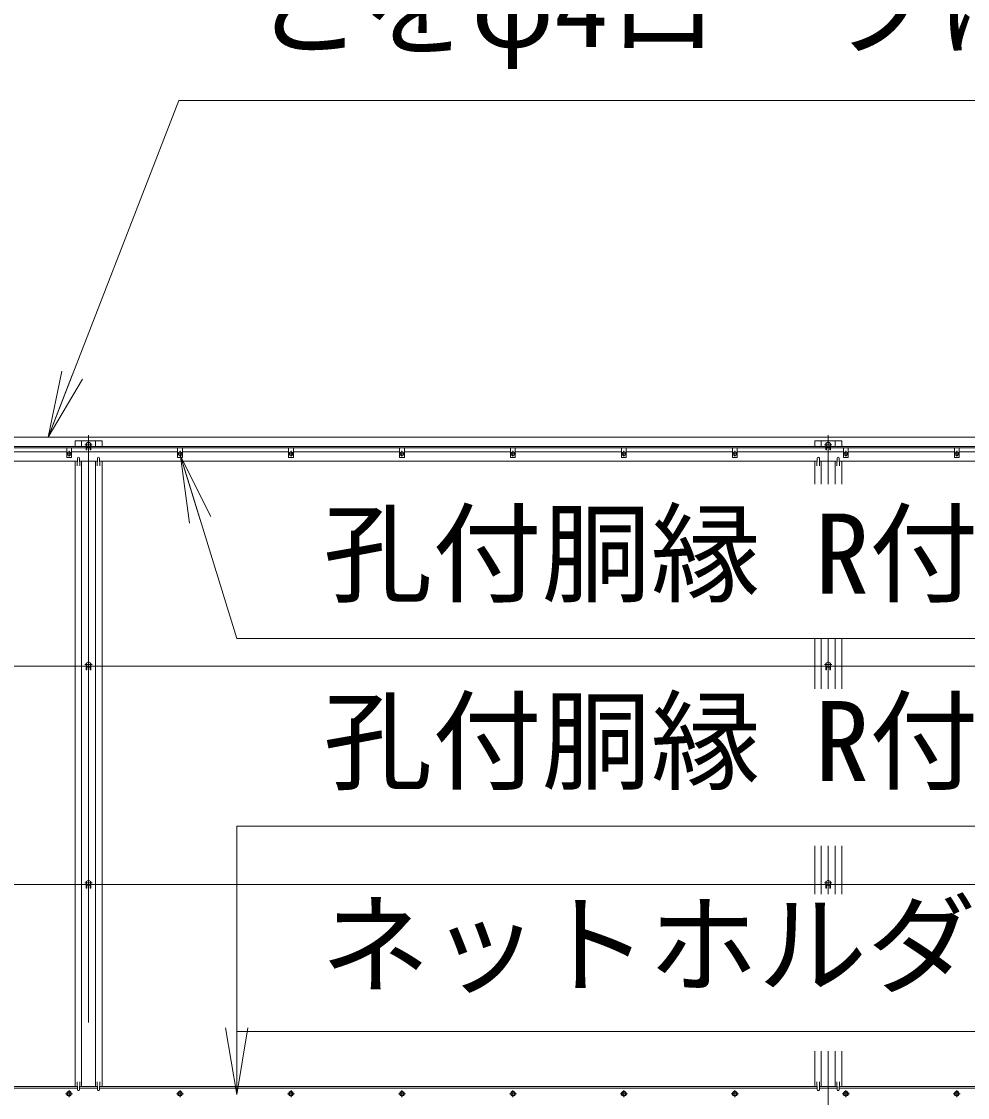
# Model space of a CAD drawing. Units: millimetres at full size; details may follow other scales. Extents: x -18900 to 18900, y -13365 to 13365.
# Drawn here: x -12157 to -9599, y -2584 to 325 of the extents above; entities that cross this region are included whole.
import ezdxf
from ezdxf.enums import TextEntityAlignment as Align

# ---------------------------------------------------------------- set-up
doc = ezdxf.new("R2010")
doc.units = ezdxf.units.MM
doc.header["$LTSCALE"] = 50
doc.linetypes.add('USER1', pattern=[50.8, 31.75, -6.35, 6.35, -6.35])
for name, color, linetype, lineweight in [('0-0_D-STR-TXT', 7, 'Continuous', 13), ('0-1_D-STR1', 1, 'Continuous', 18), ('0-2_D-BMK', 2, 'USER1', 13), ('0-3_D-STR3', 3, 'Continuous', 13), ('0-8_0', 7, 'Continuous', 18)]:
    doc.layers.add(name, color=color, linetype=linetype, lineweight=lineweight)
doc.styles.add('ＭＳ ゴシック', font='')
doc.styles.get('ＭＳ ゴシック').set_extended_font_data('MS Gothic')

# ---------------------------------------------------------------- blocks, each defined once
blk = doc.blocks.new('_Open')
at = {"layer": '0-8_0'}
blk.add_line((-50, 8.33), (0, 0), dxfattribs=at)
blk.add_lwpolyline([(-50, -8.33), (0, 0), (-50, 0)], dxfattribs=at)

msp = doc.modelspace()

# ---------------------------------------------------------------- linework, layer by layer
at = {"layer": '0-0_D-STR-TXT'}
for points in [[(-8300.76, 111.31), (-11731.32, 111.31), (-12083.8, -796.95)], [(-8434.5, -1343.6), (-11574.96, -1343.6), (-11726.3, -852.17)], [(-8434.5, -1850.45), (-11574.96, -1850.45), (-11574.96, -2573.46)], [(-8441.36, -2405.24), (-11574.96, -2405.24), (-11574.96, -2575.46)]]:
    msp.add_lwpolyline(points, dxfattribs=at)
at = {"layer": '0-1_D-STR1'}
for p, q in [((-11994.58, -823.82), (-11994.58, -808.82)), ((-11956.58, -823.82), (-11956.58, -808.82)), ((-11939.08, -823.82), (-11939.08, -808.82)), ((-9994.58, -823.82), (-9994.58, -808.82)), ((-9956.58, -823.82), (-9956.58, -808.82)), ((-9939.08, -823.82), (-9939.08, -808.82)), ((-14075.58, -823.82), (-1175.58, -823.82)), ((-14075.58, -827.82), (-1175.58, -827.82)), ((-14075.58, -863.82), (-12005.88, -863.82)), ((-12012.08, -2553.82), (-12012.08, -863.82)), ((-12005.58, -855.44), (-12006.33, -876.94)), ((-11999.58, -855.44), (-11998.83, -876.94)), ((-11999.29, -863.82), (-11951.88, -863.82)), ((-11994.58, -2553.82), (-11994.58, -863.82)), ((-11956.58, -2553.82), (-11956.58, -863.82)), ((-11951.58, -855.44), (-11952.33, -876.94)), ((-11945.58, -855.44), (-11944.83, -876.94)), ((-11945.29, -863.82), (-10005.88, -863.82)), ((-11939.08, -2553.82), (-11939.08, -863.82)), ((-10012.08, -926.16), (-10012.08, -863.82)), ((-10005.58, -855.44), (-10006.33, -876.94)), ((-9999.58, -855.44), (-9998.83, -876.94)), ((-9999.29, -863.82), (-9951.88, -863.82)), ((-9994.58, -926.16), (-9994.58, -863.82)), ((-9956.58, -926.16), (-9956.58, -863.82)), ((-9951.58, -855.44), (-9952.33, -876.94)), ((-9945.58, -855.44), (-9944.83, -876.94)), ((-9945.29, -863.82), (-6005.88, -863.82)), ((-9939.08, -926.16), (-9939.08, -863.82)), ((-10012.08, -1479.39), (-10012.08, -1343.58)), ((-9994.58, -1479.39), (-9994.58, -1343.58)), ((-9956.58, -1479.39), (-9956.58, -1343.58)), ((-9939.08, -1479.39), (-9939.08, -1343.58)), ((-10012.08, -2034.19), (-10012.08, -1903.73)), ((-9994.58, -2034.19), (-9994.58, -1903.73)), ((-9956.58, -2034.19), (-9956.58, -1903.73)), ((-9939.08, -2034.19), (-9939.08, -1903.73)), ((-10012.08, -2553.82), (-10012.08, -2458.53)), ((-9994.58, -2553.82), (-9994.58, -2458.53)), ((-9956.58, -2553.82), (-9956.58, -2458.53)), ((-9939.08, -2553.82), (-9939.08, -2458.53)), ((-14075.58, -2553.82), (-12005.92, -2553.82)), ((-12005.58, -2563.48), (-12006.33, -2541.98)), ((-11999.58, -2563.48), (-11998.83, -2541.98)), ((-11999.25, -2553.82), (-11951.92, -2553.82)), ((-11951.58, -2563.48), (-11952.33, -2541.98)), ((-11945.58, -2563.48), (-11944.83, -2541.98)), ((-11945.25, -2553.82), (-10005.92, -2553.82)), ((-10005.58, -2563.48), (-10006.33, -2541.98)), ((-9999.58, -2563.48), (-9998.83, -2541.98)), ((-9999.25, -2553.82), (-9951.92, -2553.82)), ((-9951.58, -2563.48), (-9952.33, -2541.98)), ((-9945.58, -2563.48), (-9944.83, -2541.98)), ((-9945.25, -2553.82), (-6005.92, -2553.82))]:
    msp.add_line(p, q, dxfattribs=at)
for points in [[(-12012.08, -823.82), (-12012.08, -808.82), (-11939.08, -808.82)], [(-10012.08, -823.82), (-10012.08, -808.82), (-9939.08, -808.82)]]:
    msp.add_lwpolyline(points, dxfattribs=at)
for centre, start, end in [((-12002.58, -856.69), 22.61986, 157.38014), ((-11948.58, -856.69), 22.61986, 157.38014), ((-10002.58, -856.69), 22.61986, 157.38014), ((-9948.58, -856.69), 22.61986, 157.38014), ((-12002.58, -2562.23), 202.61986, 337.38014), ((-11948.58, -2562.23), 202.61986, 337.38014), ((-10002.58, -2562.23), 202.61986, 337.38014), ((-9948.58, -2562.23), 202.61986, 337.38014)]:
    msp.add_arc(centre, 3.25, start, end, dxfattribs=at)
at = {"layer": '0-2_D-BMK'}
for p, q in [((-11975.58, -793.82), (-11975.58, -2893.82)), ((-9975.58, -793.82), (-9975.58, -926.16)), ((-12028.08, -836.38), (-12028.08, -851.26)), ((-11965.58, -819.32), (-11985.58, -819.32)), ((-11728.08, -836.38), (-11728.08, -851.26)), ((-11428.08, -836.38), (-11428.08, -851.26)), ((-11128.08, -836.38), (-11128.08, -851.26)), ((-10828.08, -836.38), (-10828.08, -851.26)), ((-10528.08, -836.38), (-10528.08, -851.26)), ((-10228.08, -836.38), (-10228.08, -851.26)), ((-9965.58, -819.32), (-9985.58, -819.32)), ((-9928.08, -836.38), (-9928.08, -851.26)), ((-9628.08, -836.38), (-9628.08, -851.26)), ((-12035.52, -843.82), (-12020.64, -843.82)), ((-11735.52, -843.82), (-11720.64, -843.82)), ((-11435.52, -843.82), (-11420.64, -843.82)), ((-11135.52, -843.82), (-11120.64, -843.82)), ((-10835.52, -843.82), (-10820.64, -843.82)), ((-10535.52, -843.82), (-10520.64, -843.82)), ((-10235.52, -843.82), (-10220.64, -843.82)), ((-9935.52, -843.82), (-9920.64, -843.82)), ((-9635.52, -843.82), (-9620.64, -843.82)), ((-9975.58, -1343.58), (-9975.58, -1479.39)), ((-11965.58, -1413.82), (-11985.58, -1413.82)), ((-9965.58, -1413.82), (-9985.58, -1413.82)), ((-9975.58, -1903.73), (-9975.58, -2034.19)), ((-11965.58, -2003.82), (-11985.58, -2003.82)), ((-9965.58, -2003.82), (-9985.58, -2003.82)), ((-9975.58, -2458.53), (-9975.58, -2893.82)), ((-12018.41, -2573.82), (-12037.76, -2573.82)), ((-12028.08, -2564.15), (-12028.08, -2583.49)), ((-11718.41, -2573.82), (-11737.76, -2573.82)), ((-11728.08, -2564.15), (-11728.08, -2583.49)), ((-11418.41, -2573.82), (-11437.76, -2573.82)), ((-11428.08, -2564.15), (-11428.08, -2583.49)), ((-11118.41, -2573.82), (-11137.76, -2573.82)), ((-11128.08, -2564.15), (-11128.08, -2583.49)), ((-10818.41, -2573.82), (-10837.76, -2573.82)), ((-10828.08, -2564.15), (-10828.08, -2583.49)), ((-10518.41, -2573.82), (-10537.76, -2573.82)), ((-10528.08, -2564.15), (-10528.08, -2583.49)), ((-10218.41, -2573.82), (-10237.76, -2573.82)), ((-10228.08, -2564.15), (-10228.08, -2583.49)), ((-9918.41, -2573.82), (-9937.76, -2573.82)), ((-9928.08, -2564.15), (-9928.08, -2583.49)), ((-9618.41, -2573.82), (-9637.76, -2573.82)), ((-9628.08, -2564.15), (-9628.08, -2583.49))]:
    msp.add_line(p, q, dxfattribs=at)
at = {"layer": '0-3_D-STR3'}
for p, q in [((-13193.9, -798.82), (-1175.58, -798.82)), ((-11975.58, -811.81), (-11982.08, -815.57)), ((-11969.08, -815.57), (-11975.58, -811.81)), ((-9975.58, -811.81), (-9982.08, -815.57)), ((-9969.08, -815.57), (-9975.58, -811.81)), ((-12321.58, -838.82), (-12034.58, -838.82)), ((-12034.58, -827.82), (-12034.58, -853.82)), ((-12021.58, -827.82), (-12034.58, -827.82)), ((-12021.58, -827.82), (-12021.58, -853.82)), ((-12021.58, -838.82), (-11734.58, -838.82)), ((-11982.08, -815.57), (-11982.08, -823.07)), ((-11982.08, -823.07), (-11975.58, -826.82)), ((-11981.83, -823.22), (-11981.83, -833.32)), ((-11981.83, -833.32), (-11979.83, -833.32)), ((-11979.83, -824.37), (-11979.83, -833.32)), ((-11975.58, -826.82), (-11969.08, -823.07)), ((-11971.33, -824.37), (-11971.33, -833.32)), ((-11971.33, -833.32), (-11969.33, -833.32)), ((-11969.33, -823.22), (-11969.33, -833.32)), ((-11969.08, -823.07), (-11969.08, -815.57)), ((-11734.58, -827.82), (-11734.58, -853.82)), ((-11721.58, -827.82), (-11734.58, -827.82)), ((-11721.58, -827.82), (-11721.58, -853.82)), ((-11721.58, -838.82), (-11434.58, -838.82)), ((-11434.58, -827.82), (-11434.58, -853.82)), ((-11421.58, -827.82), (-11434.58, -827.82)), ((-11421.58, -827.82), (-11421.58, -853.82)), ((-11421.58, -838.82), (-11134.58, -838.82)), ((-11134.58, -827.82), (-11134.58, -853.82)), ((-11121.58, -827.82), (-11134.58, -827.82)), ((-11121.58, -827.82), (-11121.58, -853.82)), ((-11121.58, -838.82), (-10834.58, -838.82)), ((-10834.58, -827.82), (-10834.58, -853.82)), ((-10821.58, -827.82), (-10834.58, -827.82)), ((-10821.58, -827.82), (-10821.58, -853.82)), ((-10821.58, -838.82), (-10534.58, -838.82)), ((-10534.58, -827.82), (-10534.58, -853.82)), ((-10521.58, -827.82), (-10534.58, -827.82)), ((-10521.58, -827.82), (-10521.58, -853.82)), ((-10521.58, -838.82), (-10234.58, -838.82)), ((-10234.58, -827.82), (-10234.58, -853.82)), ((-10221.58, -827.82), (-10234.58, -827.82)), ((-10221.58, -827.82), (-10221.58, -853.82)), ((-10221.58, -838.82), (-9934.58, -838.82)), ((-9982.08, -815.57), (-9982.08, -823.07)), ((-9982.08, -823.07), (-9975.58, -826.82)), ((-9981.83, -823.22), (-9981.83, -833.32)), ((-9981.83, -833.32), (-9979.83, -833.32)), ((-9979.83, -824.37), (-9979.83, -833.32)), ((-9975.58, -826.82), (-9969.08, -823.07)), ((-9971.33, -824.37), (-9971.33, -833.32)), ((-9971.33, -833.32), (-9969.33, -833.32)), ((-9969.33, -823.22), (-9969.33, -833.32)), ((-9969.08, -823.07), (-9969.08, -815.57)), ((-9934.58, -827.82), (-9934.58, -853.82)), ((-9921.58, -827.82), (-9934.58, -827.82)), ((-9921.58, -827.82), (-9921.58, -853.82)), ((-9921.58, -838.82), (-9634.58, -838.82)), ((-9634.58, -827.82), (-9634.58, -853.82)), ((-9621.58, -827.82), (-9634.58, -827.82)), ((-9621.58, -827.82), (-9621.58, -853.82)), ((-9621.58, -838.82), (-9334.58, -838.82)), ((-12021.58, -853.82), (-12034.58, -853.82)), ((-11721.58, -853.82), (-11734.58, -853.82)), ((-11421.58, -853.82), (-11434.58, -853.82)), ((-11121.58, -853.82), (-11134.58, -853.82)), ((-10821.58, -853.82), (-10834.58, -853.82)), ((-10521.58, -853.82), (-10534.58, -853.82)), ((-10221.58, -853.82), (-10234.58, -853.82)), ((-9921.58, -853.82), (-9934.58, -853.82)), ((-9621.58, -853.82), (-9634.58, -853.82)), ((-1178.72, -1417.82), (-13958.38, -1417.82)), ((-11981.83, -1417.72), (-11981.83, -1427.82)), ((-11979.83, -1418.87), (-11979.83, -1427.82)), ((-11971.33, -1418.87), (-11971.33, -1427.82)), ((-11969.33, -1417.72), (-11969.33, -1427.82)), ((-9981.83, -1417.72), (-9981.83, -1427.82)), ((-9979.83, -1418.87), (-9979.83, -1427.82)), ((-9971.33, -1418.87), (-9971.33, -1427.82)), ((-9969.33, -1417.72), (-9969.33, -1427.82)), ((-11981.83, -1427.82), (-11979.83, -1427.82)), ((-11971.33, -1427.82), (-11969.33, -1427.82)), ((-9981.83, -1427.82), (-9979.83, -1427.82)), ((-9971.33, -1427.82), (-9969.33, -1427.82)), ((-11975.58, -1996.31), (-11982.08, -2000.07)), ((-11982.08, -2000.07), (-11982.08, -2007.57)), ((-11969.08, -2000.07), (-11975.58, -1996.31)), ((-11969.08, -2007.57), (-11969.08, -2000.07)), ((-9975.58, -1996.31), (-9982.08, -2000.07)), ((-9982.08, -2000.07), (-9982.08, -2007.57)), ((-9969.08, -2000.07), (-9975.58, -1996.31)), ((-9969.08, -2007.57), (-9969.08, -2000.07)), ((-5875.58, -2007.82), (-13958.38, -2007.82)), ((-11982.08, -2007.57), (-11975.58, -2011.32)), ((-11981.83, -2007.72), (-11981.83, -2017.82)), ((-11981.83, -2017.82), (-11979.83, -2017.82)), ((-11979.83, -2008.87), (-11979.83, -2017.82)), ((-11975.58, -2011.32), (-11969.08, -2007.57)), ((-11971.33, -2008.87), (-11971.33, -2017.82)), ((-11971.33, -2017.82), (-11969.33, -2017.82)), ((-11969.33, -2007.72), (-11969.33, -2017.82)), ((-9982.08, -2007.57), (-9975.58, -2011.32)), ((-9981.83, -2007.72), (-9981.83, -2017.82)), ((-9981.83, -2017.82), (-9979.83, -2017.82)), ((-9979.83, -2008.87), (-9979.83, -2017.82)), ((-9975.58, -2011.32), (-9969.08, -2007.57)), ((-9971.33, -2008.87), (-9971.33, -2017.82)), ((-9971.33, -2017.82), (-9969.33, -2017.82)), ((-9969.33, -2007.72), (-9969.33, -2017.82)), ((-14075.58, -2558.82), (-12005.75, -2558.82)), ((-11999.42, -2558.82), (-11951.75, -2558.82)), ((-11945.42, -2558.82), (-10005.75, -2558.82)), ((-9999.42, -2558.82), (-9951.75, -2558.82)), ((-9945.42, -2558.82), (-6005.75, -2558.82))]:
    msp.add_line(p, q, dxfattribs=at)
for points in [[(-12028.08, -838.07), (-12033.06, -840.94), (-12033.06, -846.69), (-12028.08, -849.57), (-12023.11, -846.69), (-12023.11, -840.94)], [(-11728.08, -838.07), (-11733.06, -840.94), (-11733.06, -846.69), (-11728.08, -849.57), (-11723.11, -846.69), (-11723.11, -840.94)], [(-11428.08, -838.07), (-11433.06, -840.94), (-11433.06, -846.69), (-11428.08, -849.57), (-11423.11, -846.69), (-11423.11, -840.94)], [(-11128.08, -838.07), (-11133.06, -840.94), (-11133.06, -846.69), (-11128.08, -849.57), (-11123.11, -846.69), (-11123.11, -840.94)], [(-10828.08, -838.07), (-10833.06, -840.94), (-10833.06, -846.69), (-10828.08, -849.57), (-10823.11, -846.69), (-10823.11, -840.94)], [(-10528.08, -838.07), (-10533.06, -840.94), (-10533.06, -846.69), (-10528.08, -849.57), (-10523.11, -846.69), (-10523.11, -840.94)], [(-10228.08, -838.07), (-10233.06, -840.94), (-10233.06, -846.69), (-10228.08, -849.57), (-10223.11, -846.69), (-10223.11, -840.94)], [(-9928.08, -838.07), (-9933.06, -840.94), (-9933.06, -846.69), (-9928.08, -849.57), (-9923.11, -846.69), (-9923.11, -840.94)], [(-9628.08, -838.07), (-9633.06, -840.94), (-9633.06, -846.69), (-9628.08, -849.57), (-9623.11, -846.69), (-9623.11, -840.94)], [(-11969.08, -1410.07), (-11975.58, -1406.31), (-11982.08, -1410.07), (-11982.08, -1417.57), (-11975.58, -1421.32), (-11969.08, -1417.57)], [(-9969.08, -1410.07), (-9975.58, -1406.31), (-9982.08, -1410.07), (-9982.08, -1417.57), (-9975.58, -1421.32), (-9969.08, -1417.57)], [(-12028.08, -2568.07), (-12033.06, -2570.94), (-12033.06, -2576.69), (-12028.08, -2579.57), (-12023.11, -2576.69), (-12023.11, -2570.94)], [(-11728.08, -2568.07), (-11733.06, -2570.94), (-11733.06, -2576.69), (-11728.08, -2579.57), (-11723.11, -2576.69), (-11723.11, -2570.94)], [(-11428.08, -2568.07), (-11433.06, -2570.94), (-11433.06, -2576.69), (-11428.08, -2579.57), (-11423.11, -2576.69), (-11423.11, -2570.94)], [(-11128.08, -2568.07), (-11133.06, -2570.94), (-11133.06, -2576.69), (-11128.08, -2579.57), (-11123.11, -2576.69), (-11123.11, -2570.94)], [(-10828.08, -2568.07), (-10833.06, -2570.94), (-10833.06, -2576.69), (-10828.08, -2579.57), (-10823.11, -2576.69), (-10823.11, -2570.94)], [(-10528.08, -2568.07), (-10533.06, -2570.94), (-10533.06, -2576.69), (-10528.08, -2579.57), (-10523.11, -2576.69), (-10523.11, -2570.94)], [(-10228.08, -2568.07), (-10233.06, -2570.94), (-10233.06, -2576.69), (-10228.08, -2579.57), (-10223.11, -2576.69), (-10223.11, -2570.94)], [(-9928.08, -2568.07), (-9933.06, -2570.94), (-9933.06, -2576.69), (-9928.08, -2579.57), (-9923.11, -2576.69), (-9923.11, -2570.94)], [(-9628.08, -2568.07), (-9633.06, -2570.94), (-9633.06, -2576.69), (-9628.08, -2579.57), (-9623.11, -2576.69), (-9623.11, -2570.94)]]:
    msp.add_lwpolyline(points, close=True, dxfattribs=at)
for centre, radius in [((-11975.58, -819.32), 6.25), ((-9975.58, -819.32), 6.25), ((-12028.08, -843.82), 4.98), ((-11728.08, -843.82), 4.98), ((-11428.08, -843.82), 4.98), ((-11128.08, -843.82), 4.98), ((-10828.08, -843.82), 4.98), ((-10528.08, -843.82), 4.98), ((-10228.08, -843.82), 4.98), ((-9928.08, -843.82), 4.98), ((-9628.08, -843.82), 4.98), ((-11975.58, -1413.82), 6.25), ((-9975.58, -1413.82), 6.25), ((-11975.58, -2003.82), 6.25), ((-9975.58, -2003.82), 6.25), ((-12028.08, -2573.82), 6.5), ((-12028.08, -2573.82), 4.98), ((-11728.08, -2573.82), 6.5), ((-11728.08, -2573.82), 4.98), ((-11428.08, -2573.82), 6.5), ((-11428.08, -2573.82), 4.98), ((-11128.08, -2573.82), 6.5), ((-11128.08, -2573.82), 4.98), ((-10828.08, -2573.82), 6.5), ((-10828.08, -2573.82), 4.98), ((-10528.08, -2573.82), 6.5), ((-10528.08, -2573.82), 4.98), ((-10228.08, -2573.82), 6.5), ((-10228.08, -2573.82), 4.98), ((-9928.08, -2573.82), 6.5), ((-9928.08, -2573.82), 4.98), ((-9628.08, -2573.82), 6.5), ((-9628.08, -2573.82), 4.98)]:
    msp.add_circle(centre, radius, dxfattribs=at)

# ---------------------------------------------------------------- block references
at = {"layer": '0-0_D-STR-TXT', "xscale": 3.6, "yscale": 3.6}
for p, rotation in [((-12084.53, -798.82), 248.78946), ((-11726.89, -850.26), 107.11764), ((-11574.96, -2575.46), 270)]:
    msp.add_blockref('_Open', p, dxfattribs=dict(at, rotation=rotation))

# ---------------------------------------------------------------- texts
at = {"layer": '0-0_D-STR-TXT', "style": 'ＭＳ ゴシック'}
for s, p in [('とをφ4ロープにて固定', (-11531.86, 190.22)), ('孔付胴縁 R付L40x40x3', (-11341.23, -1286.96)), ('孔付胴縁 R付L40x40x3', (-11341.23, -1793.81)), ('ネットホルダー 30x13', (-11348.08, -2344.04))]:
    msp.add_text(s, height=216.6, dxfattribs=at).set_placement(p, align=Align.BOTTOM_LEFT)

doc.saveas('drawing.dxf')
